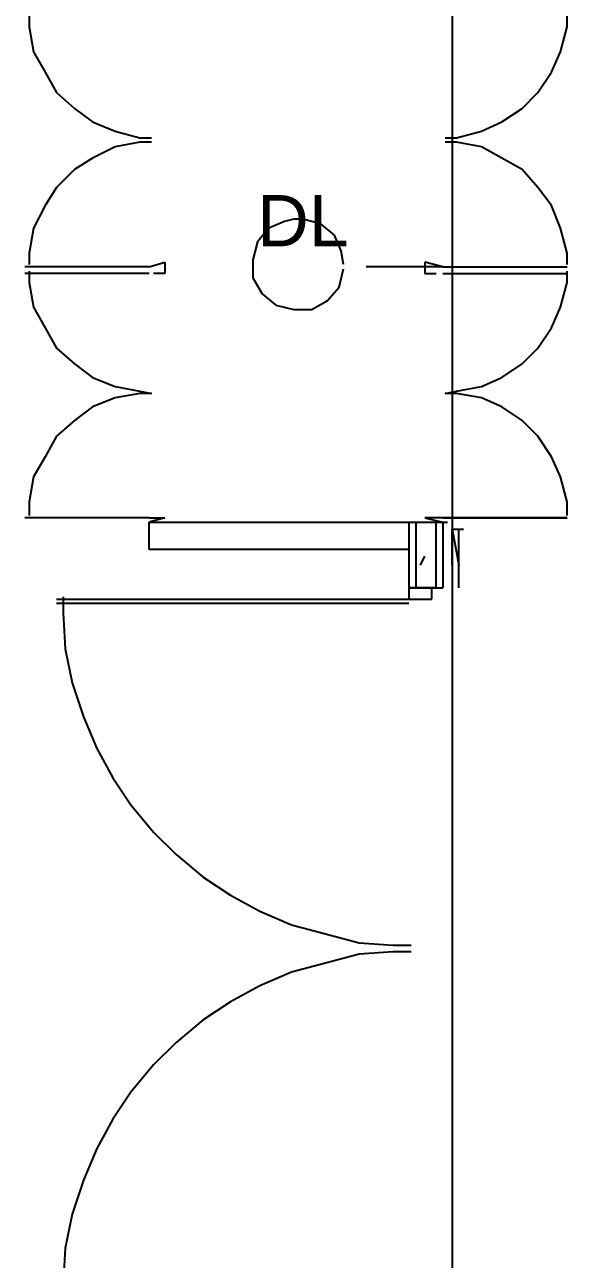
# Model space of a CAD drawing. Header units: millimetres. Extents: x 5 to 415, y 48 to 251.
# Drawn here: x 53.89 to 58.12, y 182.9 to 192.53 of the extents above; entities that cross this region are included whole.
import ezdxf

# ---------------------------------------------------------------- set-up
doc = ezdxf.new("R2010")
doc.units = ezdxf.units.MM
doc.layers.add('P', color=7, linetype='Continuous')
doc.layers.add('T', color=7, linetype='Continuous')

msp = doc.modelspace()

# ---------------------------------------------------------------- linework, layer by layer
at = {"layer": 'P'}
for points in [[(57.221, 220.433), (57.221, 117.863)], [(53.922, 192.599), (53.922, 192.511)], [(58.12, 192.511), (58.12, 192.599)], [(53.922, 192.511), (53.957, 192.317)], [(58.067, 192.317), (58.12, 192.511)], [(53.957, 192.317), (54.046, 192.158)], [(57.997, 192.158), (58.067, 192.317)], [(54.046, 192.158), (54.134, 191.999)], [(57.891, 191.999), (57.997, 192.158)], [(54.134, 191.999), (54.275, 191.876)], [(57.767, 191.876), (57.891, 191.999)], [(54.275, 191.876), (54.416, 191.77)], [(57.609, 191.77), (57.767, 191.876)], [(54.416, 191.77), (54.592, 191.699)], [(57.45, 191.699), (57.609, 191.77)], [(54.592, 191.699), (54.786, 191.647)], [(54.786, 191.647), (54.875, 191.647)], [(57.168, 191.647), (57.256, 191.647)], [(57.256, 191.647), (57.45, 191.699)], [(54.592, 191.576), (54.416, 191.488)], [(54.786, 191.611), (54.592, 191.576)], [(54.875, 191.611), (54.786, 191.611)], [(57.256, 191.611), (57.168, 191.611)], [(57.45, 191.576), (57.256, 191.611)], [(57.609, 191.488), (57.45, 191.576)], [(54.416, 191.488), (54.275, 191.4)], [(57.767, 191.4), (57.609, 191.488)], [(54.275, 191.4), (54.134, 191.258)], [(57.891, 191.258), (57.767, 191.4)], [(54.134, 191.258), (54.046, 191.117)], [(57.997, 191.117), (57.891, 191.258)], [(54.046, 191.117), (53.957, 190.941)], [(58.067, 190.941), (57.997, 191.117)], [(55.915, 190.994), (55.792, 190.941)], [(55.986, 191.012), (55.915, 190.994)], [(56.056, 191.012), (55.986, 191.012)], [(56.198, 190.976), (56.056, 191.012)], [(56.303, 190.888), (56.198, 190.976)], [(53.957, 190.941), (53.922, 190.747)], [(55.792, 190.941), (55.704, 190.835)], [(56.356, 190.765), (56.303, 190.888)], [(58.12, 190.747), (58.067, 190.941)], [(55.704, 190.835), (55.668, 190.694)], [(56.374, 190.659), (56.356, 190.765)], [(53.922, 190.747), (53.922, 190.659)], [(54.857, 190.641), (54.98, 190.676)], [(54.98, 190.676), (54.98, 190.588)], [(55.668, 190.694), (55.668, 190.623)], [(57.15, 190.641), (57.009, 190.676)], [(57.009, 190.676), (57.009, 190.588)], [(58.12, 190.659), (58.12, 190.747)], [(54.857, 190.641), (53.887, 190.641)], [(54.857, 190.588), (53.887, 190.588)], [(53.922, 190.606), (53.922, 190.518)], [(54.98, 190.588), (54.892, 190.588)], [(55.668, 190.623), (55.668, 190.553)], [(56.339, 190.482), (56.374, 190.623)], [(57.15, 190.641), (56.55, 190.641)], [(57.009, 190.588), (57.097, 190.588)], [(57.15, 190.641), (58.12, 190.641)], [(57.15, 190.588), (58.12, 190.588)], [(58.12, 190.518), (58.12, 190.606)], [(53.922, 190.518), (53.957, 190.324)], [(55.668, 190.553), (55.739, 190.429)], [(56.25, 190.377), (56.339, 190.482)], [(58.067, 190.324), (58.12, 190.518)], [(55.739, 190.429), (55.845, 190.341)], [(53.957, 190.324), (54.046, 190.165)], [(55.845, 190.341), (55.986, 190.306)], [(55.986, 190.306), (56.056, 190.306)], [(56.056, 190.306), (56.127, 190.306)], [(56.127, 190.306), (56.25, 190.377)], [(57.997, 190.165), (58.067, 190.324)], [(54.046, 190.165), (54.134, 190.006)], [(57.891, 190.006), (57.997, 190.165)], [(54.134, 190.006), (54.275, 189.883)], [(57.767, 189.883), (57.891, 190.006)], [(54.275, 189.883), (54.416, 189.777)], [(57.609, 189.777), (57.767, 189.883)], [(54.416, 189.777), (54.592, 189.706)], [(54.592, 189.706), (54.786, 189.671)], [(57.256, 189.671), (57.45, 189.706)], [(57.45, 189.706), (57.609, 189.777)], [(54.592, 189.618), (54.416, 189.548)], [(54.786, 189.653), (54.592, 189.618)], [(54.786, 189.671), (54.875, 189.653)], [(54.875, 189.653), (54.786, 189.653)], [(57.168, 189.653), (57.256, 189.671)], [(57.256, 189.653), (57.168, 189.653)], [(57.45, 189.618), (57.256, 189.653)], [(57.609, 189.548), (57.45, 189.618)], [(54.416, 189.548), (54.275, 189.442)], [(57.767, 189.442), (57.609, 189.548)], [(54.275, 189.442), (54.134, 189.318)], [(57.891, 189.318), (57.767, 189.442)], [(54.134, 189.318), (54.046, 189.159)], [(57.997, 189.159), (57.891, 189.318)], [(54.046, 189.159), (53.957, 189.001)], [(58.067, 189.001), (57.997, 189.159)], [(53.957, 189.001), (53.922, 188.807)], [(58.12, 188.807), (58.067, 189.001)], [(53.922, 188.807), (53.922, 188.701)], [(58.12, 188.701), (58.12, 188.807)], [(54.857, 188.683), (53.887, 188.683)], [(54.857, 188.683), (54.98, 188.683)], [(54.98, 188.683), (54.857, 188.648)], [(54.857, 188.648), (57.185, 188.648)], [(54.857, 188.436), (54.857, 188.648)], [(54.857, 188.648), (56.885, 188.648)], [(56.885, 188.648), (56.885, 188.136)], [(56.885, 188.648), (57.15, 188.648)], [(56.885, 188.648), (56.885, 188.313)], [(56.938, 188.648), (56.938, 188.136)], [(56.938, 188.648), (56.938, 188.136)], [(57.15, 188.683), (57.009, 188.683)], [(57.009, 188.683), (57.15, 188.648)], [(57.097, 188.136), (57.097, 188.648)], [(57.097, 188.136), (57.097, 188.648)], [(58.12, 188.683), (57.15, 188.683)], [(57.15, 188.683), (58.12, 188.683)], [(57.15, 188.648), (57.15, 188.136)], [(57.15, 188.648), (57.15, 188.313)], [(57.221, 188.595), (57.221, 188.136)], [(57.221, 188.595), (57.309, 188.595)], [(57.221, 188.313), (57.221, 188.595)], [(57.221, 188.595), (57.273, 188.313)], [(57.273, 188.136), (57.273, 188.595)], [(56.885, 188.436), (54.857, 188.436)], [(56.974, 188.313), (57.009, 188.383)], [(57.062, 188.136), (56.885, 188.136)], [(56.885, 188.136), (56.885, 188.048)], [(56.885, 188.136), (57.15, 188.136)], [(57.097, 188.136), (56.938, 188.136)], [(56.938, 188.136), (57.097, 188.136)], [(57.097, 188.136), (56.938, 188.136)], [(57.097, 188.136), (56.938, 188.136)], [(57.097, 188.136), (56.938, 188.136)], [(57.062, 188.048), (57.062, 188.136)], [(54.134, 188.048), (56.885, 188.048)], [(56.885, 188.013), (54.134, 188.013)], [(54.187, 188.066), (54.187, 187.942)], [(56.885, 188.048), (57.062, 188.048)], [(54.187, 187.942), (54.204, 187.66)], [(54.204, 187.66), (54.257, 187.396)], [(54.257, 187.396), (54.345, 187.131)], [(54.345, 187.131), (54.451, 186.884)], [(54.451, 186.884), (54.575, 186.655)], [(54.575, 186.655), (54.716, 186.443)], [(54.716, 186.443), (54.892, 186.231)], [(54.892, 186.231), (55.069, 186.055)], [(55.069, 186.055), (55.28, 185.879)], [(55.28, 185.879), (55.492, 185.738)], [(55.492, 185.738), (55.721, 185.614)], [(55.721, 185.614), (55.968, 185.508)], [(55.968, 185.508), (56.233, 185.438)], [(56.233, 185.438), (56.497, 185.367)], [(56.497, 185.279), (56.233, 185.208)], [(56.497, 185.367), (56.762, 185.349)], [(56.762, 185.297), (56.497, 185.279)], [(56.762, 185.349), (56.903, 185.349)], [(56.903, 185.297), (56.762, 185.297)], [(56.233, 185.208), (55.968, 185.138)], [(55.968, 185.138), (55.721, 185.032)], [(55.721, 185.032), (55.492, 184.908)], [(55.492, 184.908), (55.28, 184.767)], [(55.28, 184.767), (55.069, 184.591)], [(55.069, 184.591), (54.892, 184.415)], [(54.892, 184.415), (54.716, 184.203)], [(54.716, 184.203), (54.575, 183.991)], [(54.575, 183.991), (54.451, 183.762)], [(54.451, 183.762), (54.345, 183.515)], [(54.345, 183.515), (54.257, 183.25)], [(54.257, 183.25), (54.204, 182.986)], [(54.204, 182.986), (54.187, 182.704)]]:
    msp.add_lwpolyline(points, dxfattribs=at)

# ---------------------------------------------------------------- texts
at = {"layer": 'T', "insert": (55.7, 190.8), "char_height": 0.4, "attachment_point": 7}
msp.add_mtext('{\\fArial|b0|i0|c0|p18;DL}', dxfattribs=at)

doc.saveas('drawing.dxf')
